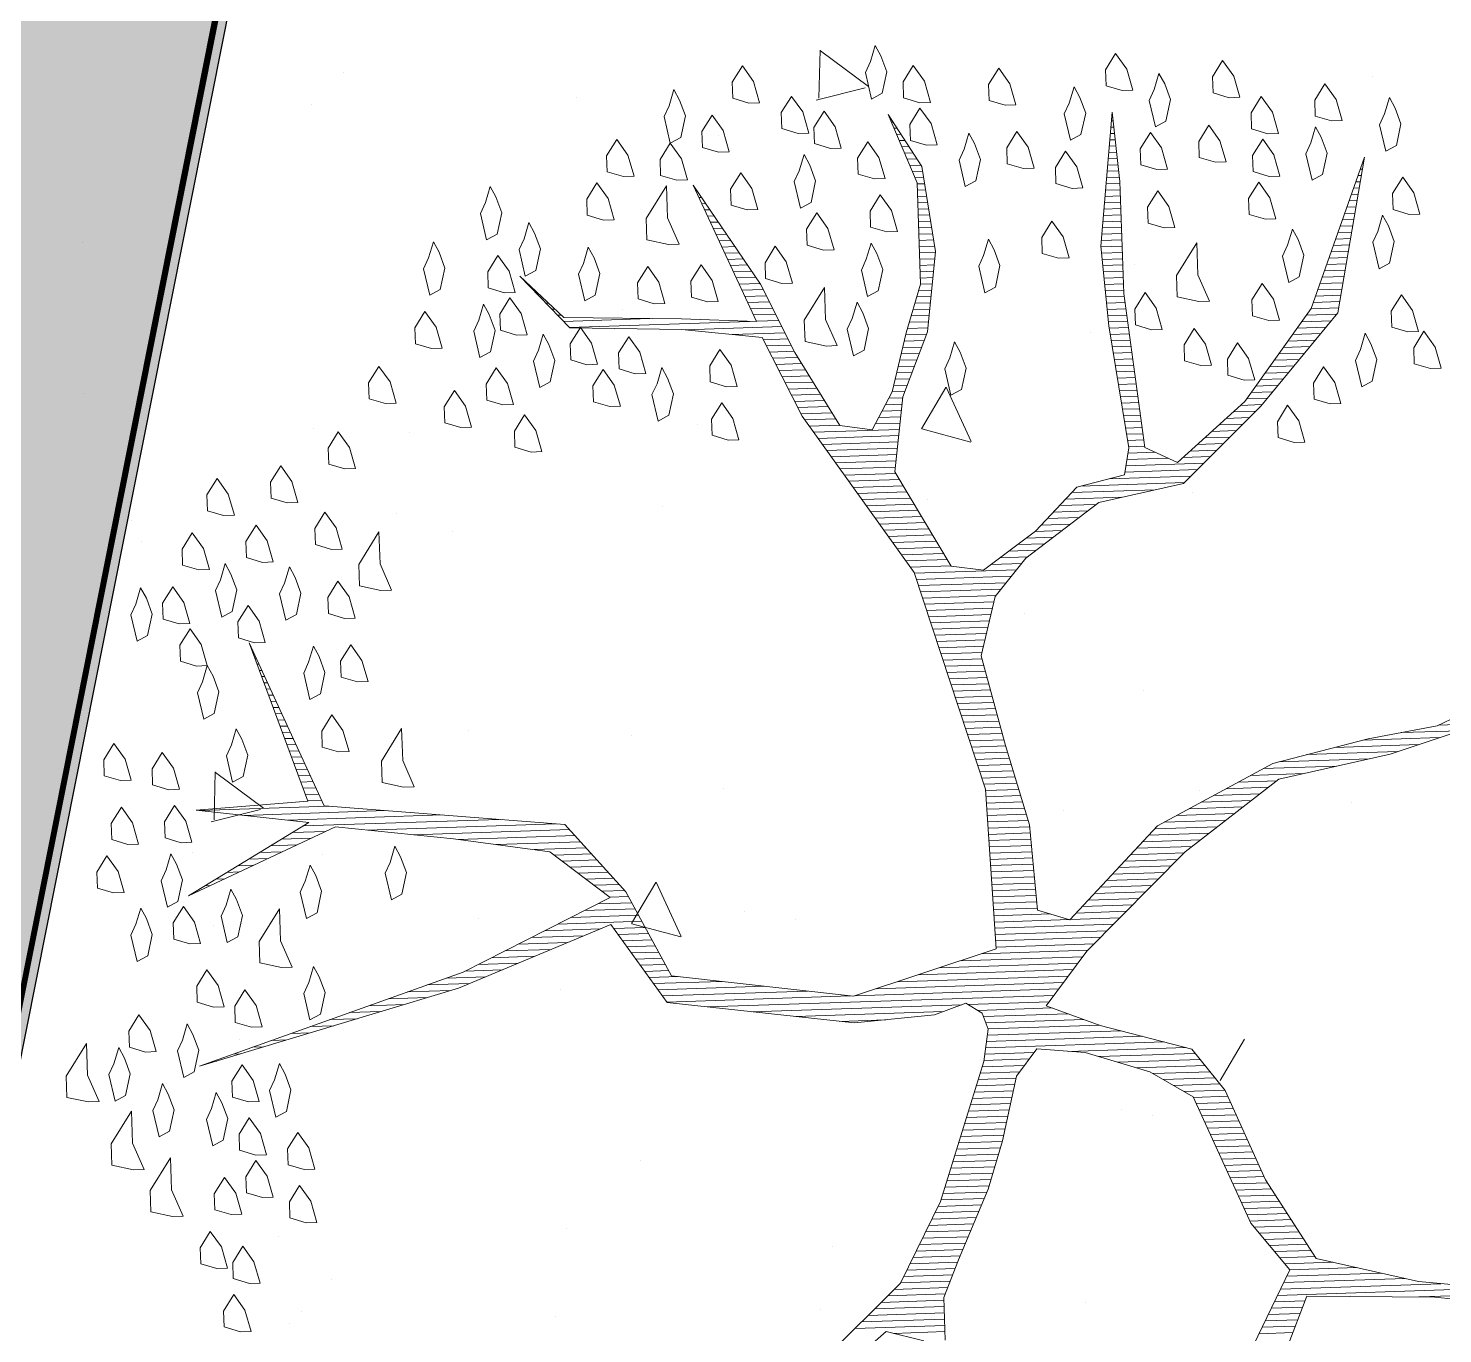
# Model space of a CAD drawing. Header units: millimetres. Extents: x 111 to 1506, y 14 to 566.
# Drawn here: x 206.59 to 208.159, y 114.122 to 115.57 of the extents above; entities that cross this region are included whole.
import ezdxf

# ---------------------------------------------------------------- set-up
doc = ezdxf.new("R2010")
doc.units = ezdxf.units.MM
doc.layers.add('ARBOLES', color=78, linetype='Continuous', lineweight=5)
doc.layers.add('G', color=254, linetype='Continuous', lineweight=5)

# ---------------------------------------------------------------- blocks, each defined once
blk = doc.blocks.new('*X16')
at = {"color": 0}
for p, q in [((17.5775, 17.92), (17.578, 17.92)), ((17.5814, 17.91), (17.584, 17.91)), ((17.9333, 17.91), (17.9341, 17.91)), ((17.5852, 17.9), (17.59, 17.9)), ((17.5891, 17.89), (17.596, 17.89)), ((17.5929, 17.88), (17.602, 17.88)), ((17.9297, 17.88), (17.9364, 17.88)), ((17.9309, 17.89), (17.9356, 17.89)), ((17.9321, 17.9), (17.9348, 17.9)), ((17.5967, 17.87), (17.608, 17.87)), ((17.6006, 17.86), (17.614, 17.86)), ((17.9273, 17.86), (17.9379, 17.86)), ((17.9285, 17.87), (17.9371, 17.87)), ((17.6044, 17.85), (17.62, 17.85)), ((17.6083, 17.84), (17.626, 17.84)), ((17.9249, 17.84), (17.9395, 17.84)), ((17.9261, 17.85), (17.9387, 17.85)), ((17.2621, 17.82), (17.2622, 17.82)), ((17.6121, 17.83), (17.6285, 17.83)), ((17.616, 17.82), (17.6298, 17.82)), ((17.9225, 17.82), (17.941, 17.82)), ((17.9237, 17.83), (17.9402, 17.83)), ((18.33, 17.82), (18.3316, 17.82)), ((17.2663, 17.81), (17.2685, 17.81)), ((17.2706, 17.8), (17.2748, 17.8)), ((17.2748, 17.79), (17.2811, 17.79)), ((17.6191, 17.81), (17.631, 17.81)), ((17.6191, 17.8), (17.6323, 17.8)), ((17.6191, 17.79), (17.6335, 17.79)), ((17.9189, 17.79), (17.9423, 17.79)), ((17.9201, 17.8), (17.9423, 17.8)), ((17.9213, 17.81), (17.9418, 17.81)), ((18.3182, 17.79), (18.3254, 17.79)), ((18.3221, 17.8), (18.3275, 17.8)), ((18.3261, 17.81), (18.3296, 17.81)), ((17.279, 17.78), (17.2874, 17.78)), ((17.2832, 17.77), (17.2937, 17.77)), ((17.6191, 17.78), (17.6348, 17.78)), ((17.6191, 17.77), (17.636, 17.77)), ((17.9165, 17.77), (17.9423, 17.77)), ((17.9177, 17.78), (17.9423, 17.78)), ((18.3104, 17.77), (18.3213, 17.77)), ((18.3143, 17.78), (18.3234, 17.78)), ((17.2875, 17.76), (17.3001, 17.76)), ((17.2917, 17.75), (17.3064, 17.75)), ((17.6191, 17.76), (17.6373, 17.76)), ((17.6191, 17.75), (17.6385, 17.75)), ((17.9141, 17.75), (17.9423, 17.75)), ((17.9153, 17.76), (17.9423, 17.76)), ((18.3025, 17.75), (18.3171, 17.75)), ((18.3064, 17.76), (18.3192, 17.76)), ((17.2959, 17.74), (17.3127, 17.74)), ((17.3002, 17.73), (17.319, 17.73)), ((17.6191, 17.74), (17.6398, 17.74)), ((17.6191, 17.73), (17.641, 17.73)), ((17.9117, 17.73), (17.9423, 17.73)), ((17.9129, 17.74), (17.9423, 17.74)), ((18.2946, 17.73), (18.313, 17.73)), ((18.2986, 17.74), (18.3151, 17.74)), ((17.3044, 17.72), (17.3253, 17.72)), ((17.3086, 17.71), (17.3316, 17.71)), ((17.3129, 17.7), (17.3379, 17.7)), ((17.6191, 17.72), (17.6423, 17.72)), ((17.6191, 17.71), (17.6435, 17.71)), ((17.6191, 17.7), (17.6445, 17.7)), ((17.9083, 17.7), (17.9423, 17.7)), ((17.9093, 17.71), (17.9423, 17.71)), ((17.9105, 17.72), (17.9423, 17.72)), ((18.2829, 17.7), (18.3068, 17.7)), ((18.2868, 17.71), (18.3089, 17.71)), ((18.2907, 17.72), (18.3109, 17.72)), ((16.9852, 17.68), (16.9856, 17.68)), ((17.3171, 17.69), (17.3443, 17.69)), ((17.3213, 17.68), (17.3506, 17.68)), ((17.6191, 17.69), (17.6431, 17.69)), ((17.6191, 17.68), (17.6418, 17.68)), ((17.909, 17.69), (17.9423, 17.69)), ((17.9097, 17.68), (17.9423, 17.68)), ((18.275, 17.68), (18.3027, 17.68)), ((18.2789, 17.69), (18.3047, 17.69)), ((16.9942, 17.67), (16.9956, 17.67)), ((17.0032, 17.66), (17.0056, 17.66)), ((17.3256, 17.67), (17.3569, 17.67)), ((17.3298, 17.66), (17.3632, 17.66)), ((17.6191, 17.67), (17.6405, 17.67)), ((17.6191, 17.66), (17.6391, 17.66)), ((17.9103, 17.67), (17.9423, 17.67)), ((17.911, 17.66), (17.9423, 17.66)), ((18.2671, 17.66), (18.2985, 17.66)), ((18.2711, 17.67), (18.3006, 17.67)), ((17.0122, 17.65), (17.0156, 17.65)), ((17.0212, 17.64), (17.0256, 17.64)), ((17.334, 17.65), (17.368, 17.65)), ((17.3382, 17.64), (17.3727, 17.64)), ((17.6157, 17.64), (17.6365, 17.64)), ((17.619, 17.65), (17.6378, 17.65)), ((17.9117, 17.65), (17.9423, 17.65)), ((17.9123, 17.64), (17.9423, 17.64)), ((18.2593, 17.64), (18.2944, 17.64)), ((18.2632, 17.65), (18.2965, 17.65)), ((17.0302, 17.63), (17.0356, 17.63)), ((17.0392, 17.62), (17.0456, 17.62)), ((17.0482, 17.61), (17.1861, 17.61)), ((17.3425, 17.63), (17.3773, 17.63)), ((17.3467, 17.62), (17.3819, 17.62)), ((17.3509, 17.61), (17.3865, 17.61)), ((17.6057, 17.61), (17.6325, 17.61)), ((17.6091, 17.62), (17.6338, 17.62)), ((17.6124, 17.63), (17.6351, 17.63)), ((17.913, 17.63), (17.9423, 17.63)), ((17.9137, 17.62), (17.9428, 17.62)), ((17.9143, 17.61), (17.9438, 17.61)), ((18.2475, 17.61), (18.2882, 17.61)), ((18.2514, 17.62), (18.2903, 17.62)), ((18.2554, 17.63), (18.2923, 17.63)), ((17.0572, 17.6), (17.3444, 17.6)), ((17.2417, 17.59), (17.3957, 17.59)), ((17.3552, 17.6), (17.3911, 17.6)), ((17.5991, 17.59), (17.6298, 17.59)), ((17.6024, 17.6), (17.6311, 17.6)), ((17.915, 17.6), (17.9448, 17.6)), ((17.9157, 17.59), (17.9459, 17.59)), ((18.2394, 17.59), (18.284, 17.59)), ((18.2436, 17.6), (18.2861, 17.6)), ((17.3167, 17.58), (17.4003, 17.58)), ((17.3657, 17.57), (17.405, 17.57)), ((17.5926, 17.57), (17.6261, 17.57)), ((17.5957, 17.58), (17.6285, 17.58)), ((17.9163, 17.58), (17.9469, 17.58)), ((17.9172, 17.57), (17.9479, 17.57)), ((18.2241, 17.57), (18.2717, 17.57)), ((18.2317, 17.58), (18.2805, 17.58)), ((17.3704, 17.56), (17.4096, 17.56)), ((17.3751, 17.55), (17.4142, 17.55)), ((17.5872, 17.55), (17.6178, 17.55)), ((17.5899, 17.56), (17.6219, 17.56)), ((17.9186, 17.56), (17.949, 17.56)), ((17.9199, 17.55), (17.95, 17.55)), ((18.2088, 17.55), (18.254, 17.55)), ((18.2164, 17.56), (18.2628, 17.56)), ((17.3797, 17.54), (17.4197, 17.54)), ((17.3844, 17.53), (17.4254, 17.53)), ((17.3891, 17.52), (17.4311, 17.52)), ((17.579, 17.52), (17.6053, 17.52)), ((17.5817, 17.53), (17.6094, 17.53)), ((17.5844, 17.54), (17.6136, 17.54)), ((17.9212, 17.54), (17.951, 17.54)), ((17.9225, 17.53), (17.9521, 17.53)), ((17.9238, 17.52), (17.9531, 17.52)), ((18.1858, 17.52), (18.2276, 17.52)), ((18.1935, 17.53), (18.2364, 17.53)), ((18.2011, 17.54), (18.2452, 17.54)), ((17.3937, 17.51), (17.4369, 17.51)), ((17.3984, 17.5), (17.4426, 17.5)), ((17.5735, 17.5), (17.5969, 17.5)), ((17.5762, 17.51), (17.6011, 17.51)), ((17.9251, 17.51), (17.9541, 17.51)), ((17.9264, 17.5), (17.9552, 17.5)), ((18.1706, 17.5), (18.2099, 17.5)), ((18.1782, 17.51), (18.2187, 17.51)), ((17.4031, 17.49), (17.4483, 17.49)), ((17.4077, 17.48), (17.454, 17.48)), ((17.568, 17.48), (17.5886, 17.48)), ((17.5708, 17.49), (17.5928, 17.49)), ((17.9277, 17.49), (17.9562, 17.49)), ((17.929, 17.48), (17.9572, 17.48)), ((18.1553, 17.48), (18.1923, 17.48)), ((18.1629, 17.49), (18.2011, 17.49)), ((17.4124, 17.47), (17.4597, 17.47)), ((17.4171, 17.46), (17.4654, 17.46)), ((17.5566, 17.46), (17.5834, 17.46)), ((17.5623, 17.47), (17.5849, 17.47)), ((17.9303, 17.47), (17.9583, 17.47)), ((17.9316, 17.46), (17.9593, 17.46)), ((18.14, 17.46), (18.1746, 17.46)), ((18.1476, 17.47), (18.1834, 17.47)), ((17.4217, 17.45), (17.4711, 17.45)), ((17.4276, 17.44), (17.4769, 17.44)), ((17.4343, 17.43), (17.4826, 17.43)), ((17.5394, 17.43), (17.5792, 17.43)), ((17.5452, 17.44), (17.5806, 17.44)), ((17.5509, 17.45), (17.582, 17.45)), ((17.9329, 17.45), (17.9604, 17.45)), ((17.9342, 17.44), (17.9614, 17.44)), ((17.9355, 17.43), (17.9624, 17.43)), ((18.1103, 17.43), (18.1467, 17.43)), ((18.1221, 17.44), (18.157, 17.44)), ((18.1323, 17.45), (18.1658, 17.45)), ((17.441, 17.42), (17.5777, 17.42)), ((17.4476, 17.41), (17.5763, 17.41)), ((17.9368, 17.42), (17.9635, 17.42)), ((17.9381, 17.41), (17.9645, 17.41)), ((18.0867, 17.41), (18.1253, 17.41)), ((18.0985, 17.42), (18.136, 17.42)), ((17.4543, 17.4), (17.5749, 17.4)), ((17.461, 17.39), (17.5734, 17.39)), ((17.9394, 17.4), (17.9655, 17.4)), ((17.9407, 17.39), (17.9666, 17.39)), ((18.063, 17.39), (18.1038, 17.39)), ((18.0748, 17.4), (18.1146, 17.4)), ((17.4676, 17.38), (17.572, 17.38)), ((17.4743, 17.37), (17.5706, 17.37)), ((17.9407, 17.37), (17.984, 17.37)), ((17.942, 17.38), (17.9676, 17.38)), ((18.0394, 17.37), (18.0824, 17.37)), ((18.0512, 17.38), (18.0931, 17.38)), ((17.481, 17.36), (17.5692, 17.36)), ((17.4876, 17.35), (17.5695, 17.35)), ((17.4943, 17.34), (17.5751, 17.34)), ((17.9347, 17.34), (18.0503, 17.34)), ((17.9367, 17.35), (18.061, 17.35)), ((17.9387, 17.36), (18.004, 17.36)), ((18.0276, 17.36), (18.0717, 17.36)), ((17.501, 17.33), (17.5807, 17.33)), ((17.5076, 17.32), (17.5862, 17.32)), ((17.8637, 17.32), (18.0288, 17.32)), ((17.9087, 17.33), (18.0396, 17.33)), ((17.5143, 17.31), (17.5918, 17.31)), ((17.521, 17.3), (17.5973, 17.3)), ((17.8387, 17.3), (17.9283, 17.3)), ((17.8487, 17.31), (17.9816, 17.31)), ((17.5276, 17.29), (17.6029, 17.29)), ((17.5343, 17.28), (17.6084, 17.28)), ((17.541, 17.27), (17.614, 17.27)), ((17.8087, 17.27), (17.859, 17.27)), ((17.8187, 17.28), (17.873, 17.28)), ((17.8287, 17.29), (17.887, 17.29)), ((17.5476, 17.26), (17.6195, 17.26)), ((17.5543, 17.25), (17.6251, 17.25)), ((17.7884, 17.25), (17.831, 17.25)), ((17.7987, 17.26), (17.845, 17.26)), ((17.561, 17.24), (17.6307, 17.24)), ((17.5676, 17.23), (17.6362, 17.23)), ((17.7599, 17.23), (17.803, 17.23)), ((17.7741, 17.24), (17.817, 17.24)), ((17.5743, 17.22), (17.6418, 17.22)), ((17.581, 17.21), (17.6473, 17.21)), ((17.7313, 17.21), (17.775, 17.21)), ((17.7456, 17.22), (17.789, 17.22)), ((17.5876, 17.2), (17.6529, 17.2)), ((17.5939, 17.19), (17.7568, 17.19)), ((17.5968, 17.18), (17.7482, 17.18)), ((17.717, 17.2), (17.7653, 17.2)), ((17.5998, 17.17), (17.7396, 17.17)), ((17.6027, 17.16), (17.731, 17.16)), ((17.6056, 17.15), (17.7225, 17.15)), ((17.6085, 17.14), (17.7189, 17.14)), ((17.6115, 17.13), (17.7161, 17.13)), ((17.6144, 17.12), (17.7134, 17.12)), ((16.5321, 17.11), (16.5325, 17.11)), ((16.5355, 17.1), (16.5367, 17.1)), ((16.5388, 17.09), (16.5409, 17.09)), ((17.6173, 17.11), (17.7107, 17.11)), ((17.6203, 17.1), (17.7079, 17.1)), ((17.6232, 17.09), (17.7052, 17.09)), ((16.5421, 17.08), (16.5451, 17.08)), ((16.5454, 17.07), (16.5493, 17.07)), ((17.6261, 17.08), (17.7025, 17.08)), ((17.629, 17.07), (17.6998, 17.07)), ((16.5488, 17.06), (16.5535, 17.06)), ((16.5521, 17.05), (16.5577, 17.05)), ((17.632, 17.06), (17.697, 17.06)), ((17.6349, 17.05), (17.6968, 17.05)), ((16.5554, 17.04), (16.5619, 17.04)), ((16.5588, 17.03), (16.566, 17.03)), ((17.6378, 17.04), (17.6992, 17.04)), ((17.6407, 17.03), (17.7015, 17.03)), ((16.5621, 17.02), (16.5702, 17.02)), ((16.5654, 17.01), (16.5744, 17.01)), ((16.5688, 17), (16.5786, 17)), ((17.6437, 17.02), (17.7039, 17.02)), ((17.6466, 17.01), (17.7062, 17.01)), ((17.6495, 17), (17.7086, 17)), ((16.5721, 16.99), (16.5828, 16.99)), ((16.5754, 16.98), (16.587, 16.98)), ((17.6524, 16.99), (17.7109, 16.99)), ((17.6554, 16.98), (17.7133, 16.98)), ((16.5788, 16.97), (16.5912, 16.97)), ((16.5821, 16.96), (16.5954, 16.96)), ((17.6583, 16.97), (17.7156, 16.97)), ((17.6612, 16.96), (17.718, 16.96)), ((16.5854, 16.95), (16.5996, 16.95)), ((16.5888, 16.94), (16.6038, 16.94)), ((17.6642, 16.95), (17.7204, 16.95)), ((17.6671, 16.94), (17.7227, 16.94)), ((16.5921, 16.93), (16.608, 16.93)), ((16.5954, 16.92), (16.6122, 16.92)), ((16.5988, 16.91), (16.6164, 16.91)), ((17.67, 16.93), (17.7251, 16.93)), ((17.6729, 16.92), (17.7274, 16.92)), ((17.6759, 16.91), (17.7298, 16.91)), ((18.3608, 16.91), (18.4555, 16.91)), ((18.4211, 16.92), (18.4892, 16.92)), ((16.6021, 16.9), (16.6206, 16.9)), ((16.6054, 16.89), (16.6248, 16.89)), ((17.6788, 16.9), (17.7324, 16.9)), ((17.6817, 16.89), (17.7351, 16.89)), ((18.2545, 16.89), (18.388, 16.89)), ((18.2995, 16.9), (18.4217, 16.9)), ((16.6088, 16.88), (16.629, 16.88)), ((16.6121, 16.87), (16.6331, 16.87)), ((17.6846, 16.88), (17.7378, 16.88)), ((17.6876, 16.87), (17.7404, 16.87)), ((18.1645, 16.87), (18.3086, 16.87)), ((18.2095, 16.88), (18.3542, 16.88)), ((16.443, 16.85), (16.6488, 16.85)), ((16.6154, 16.86), (16.6373, 16.86)), ((17.6905, 16.86), (17.7431, 16.86)), ((17.6934, 16.85), (17.7458, 16.85)), ((18.1192, 16.85), (18.2036, 16.85)), ((18.1392, 16.86), (18.2561, 16.86)), ((16.513, 16.84), (16.7388, 16.84)), ((16.583, 16.83), (16.8288, 16.83)), ((16.6062, 16.82), (16.9188, 16.82)), ((17.6957, 16.84), (17.7484, 16.84)), ((17.6961, 16.83), (17.7511, 16.83)), ((17.6964, 16.82), (17.7538, 16.82)), ((18.0592, 16.82), (18.1324, 16.82)), ((18.0792, 16.83), (18.1463, 16.83)), ((18.0992, 16.84), (18.1601, 16.84)), ((16.5708, 16.8), (16.6189, 16.8)), ((16.5885, 16.81), (16.6422, 16.81)), ((16.7083, 16.81), (17.0088, 16.81)), ((16.7816, 16.8), (17.0309, 16.8)), ((17.6967, 16.81), (17.7564, 16.81)), ((17.6971, 16.8), (17.7591, 16.8)), ((18.0192, 16.8), (18.1047, 16.8)), ((18.0392, 16.81), (18.1186, 16.81)), ((16.5355, 16.78), (16.5722, 16.78)), ((16.5531, 16.79), (16.5956, 16.79)), ((16.8532, 16.79), (17.0394, 16.79)), ((16.9132, 16.78), (17.0478, 16.78)), ((17.6974, 16.79), (17.7618, 16.79)), ((17.6977, 16.78), (17.7639, 16.78)), ((17.9792, 16.78), (18.0771, 16.78)), ((17.9992, 16.79), (18.0909, 16.79)), ((16.5001, 16.76), (16.5256, 16.76)), ((16.5178, 16.77), (16.5489, 16.77)), ((16.9732, 16.77), (17.0563, 16.77)), ((17.0054, 16.76), (17.0647, 16.76)), ((17.6981, 16.77), (17.7645, 16.77)), ((17.6984, 16.76), (17.7651, 16.76)), ((17.9535, 16.76), (18.0494, 16.76)), ((17.9635, 16.77), (18.0632, 16.77)), ((16.447, 16.73), (16.4556, 16.73)), ((16.4647, 16.74), (16.4789, 16.74)), ((16.4824, 16.75), (16.5022, 16.75)), ((17.0177, 16.75), (17.0732, 16.75)), ((17.0299, 16.74), (17.0817, 16.74)), ((17.0421, 16.73), (17.0901, 16.73)), ((17.6987, 16.75), (17.7657, 16.75)), ((17.6991, 16.74), (17.7664, 16.74)), ((17.6994, 16.73), (17.767, 16.73)), ((17.9235, 16.73), (18.0084, 16.73)), ((17.9335, 16.74), (18.0217, 16.74)), ((17.9435, 16.75), (18.0355, 16.75)), ((16.4293, 16.72), (16.4322, 16.72)), ((17.0543, 16.72), (17.0986, 16.72)), ((17.0665, 16.71), (17.1071, 16.71)), ((17.6997, 16.72), (17.7676, 16.72)), ((17.7001, 16.71), (17.7682, 16.71)), ((17.9035, 16.71), (17.9873, 16.71)), ((17.9135, 16.72), (17.9979, 16.72)), ((17.0788, 16.7), (17.1155, 16.7)), ((17.091, 16.69), (17.1213, 16.69)), ((17.7004, 16.7), (17.7689, 16.7)), ((17.7007, 16.69), (17.7695, 16.69)), ((17.8835, 16.69), (17.9662, 16.69)), ((17.8935, 16.7), (17.9768, 16.7)), ((17.0504, 16.67), (17.1313, 16.67)), ((17.0719, 16.68), (17.1263, 16.68)), ((17.7011, 16.68), (17.7701, 16.68)), ((17.7014, 16.67), (17.7707, 16.67)), ((17.8635, 16.67), (17.9451, 16.67)), ((17.8735, 16.68), (17.9556, 16.68)), ((16.9858, 16.64), (17.0741, 16.64)), ((17.0073, 16.65), (17.1413, 16.65)), ((17.0288, 16.66), (17.1363, 16.66)), ((17.0964, 16.64), (17.1463, 16.64)), ((17.7017, 16.66), (17.7714, 16.66)), ((17.7021, 16.65), (17.772, 16.65)), ((17.7024, 16.64), (17.7924, 16.64)), ((17.8335, 16.64), (17.9134, 16.64)), ((17.8435, 16.65), (17.924, 16.65)), ((17.8535, 16.66), (17.9345, 16.66)), ((16.9427, 16.62), (17.0214, 16.62)), ((16.9642, 16.63), (17.0477, 16.63)), ((17.1031, 16.63), (17.1513, 16.63)), ((17.1097, 16.62), (17.1563, 16.62)), ((17.7027, 16.63), (17.8224, 16.63)), ((17.7031, 16.62), (17.8923, 16.62)), ((17.8235, 16.63), (17.9029, 16.63)), ((16.8996, 16.6), (16.9686, 16.6)), ((16.9211, 16.61), (16.995, 16.61)), ((17.1164, 16.61), (17.1613, 16.61)), ((17.1231, 16.6), (17.1663, 16.6)), ((17.7034, 16.61), (17.8818, 16.61)), ((17.7037, 16.6), (17.8712, 16.6)), ((16.8565, 16.58), (16.9159, 16.58)), ((16.8781, 16.59), (16.9423, 16.59)), ((17.1297, 16.59), (17.1713, 16.59)), ((17.1364, 16.58), (17.1763, 16.58)), ((17.6798, 16.58), (17.8501, 16.58)), ((17.7041, 16.59), (17.8606, 16.59)), ((16.764, 16.55), (16.8332, 16.55)), ((16.7953, 16.56), (16.8632, 16.56)), ((16.8265, 16.57), (16.8895, 16.57)), ((17.1431, 16.57), (17.1813, 16.57)), ((17.1497, 16.56), (17.1971, 16.56)), ((17.1564, 16.55), (17.2651, 16.55)), ((17.5785, 16.55), (17.8258, 16.55)), ((17.6123, 16.56), (17.8338, 16.56)), ((17.646, 16.57), (17.8418, 16.57)), ((16.7015, 16.53), (16.7578, 16.53)), ((16.7328, 16.54), (16.7955, 16.54)), ((17.163, 16.54), (17.3331, 16.54)), ((17.1697, 16.53), (17.401, 16.53)), ((17.511, 16.53), (17.8098, 16.53)), ((17.5448, 16.54), (17.8178, 16.54)), ((16.639, 16.51), (16.6824, 16.51)), ((16.6703, 16.52), (16.7201, 16.52)), ((17.1764, 16.52), (17.469, 16.52)), ((17.2412, 16.51), (17.7938, 16.51)), ((17.4773, 16.52), (17.8018, 16.52)), ((16.5765, 16.49), (16.607, 16.49)), ((16.6078, 16.5), (16.6447, 16.5)), ((17.3112, 16.5), (17.6466, 16.5)), ((17.3812, 16.49), (17.6166, 16.49)), ((17.6564, 16.5), (17.7858, 16.5)), ((17.6714, 16.49), (17.7899, 16.49)), ((16.4828, 16.46), (16.494, 16.46)), ((16.514, 16.47), (16.5317, 16.47)), ((16.5453, 16.48), (16.5693, 16.48)), ((17.4512, 16.48), (17.5245, 16.48)), ((17.6804, 16.48), (17.8149, 16.48)), ((17.6837, 16.47), (17.8399, 16.47)), ((17.687, 16.46), (17.8649, 16.46)), ((16.4515, 16.45), (16.4563, 16.45)), ((17.6839, 16.44), (17.9326, 16.44)), ((17.6855, 16.45), (17.8986, 16.45)), ((17.6805, 16.42), (17.7592, 16.42)), ((17.6822, 16.43), (17.9666, 16.43)), ((17.8145, 16.42), (18.0006, 16.42)), ((17.6757, 16.4), (17.7432, 16.4)), ((17.6789, 16.41), (17.7512, 16.41)), ((17.8617, 16.41), (18.0157, 16.41)), ((17.8916, 16.4), (18.0232, 16.4)), ((17.6653, 16.37), (17.7264, 16.37)), ((17.6687, 16.38), (17.7289, 16.38)), ((17.6722, 16.39), (17.7352, 16.39)), ((17.9216, 16.39), (18.0307, 16.39)), ((17.9473, 16.38), (18.0382, 16.38)), ((17.9633, 16.37), (18.0457, 16.37)), ((17.6584, 16.35), (17.7214, 16.35)), ((17.6618, 16.36), (17.7239, 16.36)), ((17.9793, 16.36), (18.0532, 16.36)), ((17.9953, 16.35), (18.0607, 16.35)), ((17.6514, 16.33), (17.7164, 16.33)), ((17.6549, 16.34), (17.7189, 16.34)), ((18.0106, 16.34), (18.0651, 16.34)), ((18.0147, 16.33), (18.0692, 16.33)), ((17.6445, 16.31), (17.7114, 16.31)), ((17.648, 16.32), (17.7139, 16.32)), ((18.0189, 16.32), (18.0733, 16.32)), ((18.0231, 16.31), (18.0774, 16.31)), ((17.6341, 16.28), (17.7038, 16.28)), ((17.6376, 16.29), (17.7064, 16.29)), ((17.6411, 16.3), (17.7089, 16.3)), ((18.0272, 16.3), (18.0816, 16.3)), ((18.0314, 16.29), (18.0857, 16.29)), ((18.0356, 16.28), (18.0898, 16.28)), ((17.6272, 16.26), (17.6971, 16.26)), ((17.6307, 16.27), (17.7005, 16.27)), ((18.0397, 16.27), (18.0939, 16.27)), ((18.0439, 16.26), (18.098, 16.26)), ((17.6203, 16.24), (17.6905, 16.24)), ((17.6237, 16.25), (17.6938, 16.25)), ((18.0481, 16.25), (18.1021, 16.25)), ((18.0522, 16.24), (18.1063, 16.24)), ((17.6134, 16.22), (17.6838, 16.22)), ((17.6168, 16.23), (17.6871, 16.23)), ((18.0564, 16.23), (18.1104, 16.23)), ((18.0606, 16.22), (18.1145, 16.22)), ((17.603, 16.19), (17.6719, 16.19)), ((17.6064, 16.2), (17.6766, 16.2)), ((17.6099, 16.21), (17.6805, 16.21)), ((18.0647, 16.21), (18.1186, 16.21)), ((18.0689, 16.2), (18.1236, 16.2)), ((18.0731, 16.19), (18.1296, 16.19)), ((17.5928, 16.17), (17.6627, 16.17)), ((17.5981, 16.18), (17.6673, 16.18)), ((18.0772, 16.18), (18.1356, 16.18)), ((18.0814, 16.17), (18.1416, 16.17)), ((17.5821, 16.15), (17.6535, 16.15)), ((17.5874, 16.16), (17.6581, 16.16)), ((18.0856, 16.16), (18.1476, 16.16)), ((18.0897, 16.15), (18.1536, 16.15)), ((17.5714, 16.13), (17.6443, 16.13)), ((17.5768, 16.14), (17.6489, 16.14)), ((18.0939, 16.14), (18.1596, 16.14)), ((18.1004, 16.13), (18.1656, 16.13)), ((17.5554, 16.1), (17.6304, 16.1)), ((17.5608, 16.11), (17.635, 16.11)), ((17.5661, 16.12), (17.6396, 16.12)), ((18.1082, 16.12), (18.1716, 16.12)), ((18.116, 16.11), (18.1776, 16.11)), ((18.1237, 16.1), (18.1836, 16.1)), ((17.5448, 16.08), (17.6216, 16.08)), ((17.5501, 16.09), (17.6259, 16.09)), ((18.1315, 16.09), (18.1896, 16.09)), ((18.1393, 16.08), (18.1956, 16.08)), ((17.5341, 16.06), (17.6131, 16.06)), ((17.5394, 16.07), (17.6174, 16.07)), ((18.1471, 16.07), (18.2239, 16.07)), ((18.1549, 16.06), (18.2619, 16.06)), ((17.502, 16.03), (17.6021, 16.03)), ((17.5127, 16.04), (17.6045, 16.04)), ((17.5234, 16.05), (17.6088, 16.05)), ((18.1392, 16.03), (18.3946, 16.03)), ((18.1444, 16.04), (18.3379, 16.04)), ((18.1497, 16.05), (18.2999, 16.05)), ((17.4806, 16.01), (17.6021, 16.01)), ((17.4913, 16.02), (17.6021, 16.02)), ((18.1287, 16.01), (18.1773, 16.01)), ((18.1339, 16.02), (18.4746, 16.02)), ((18.3591, 16.01), (18.5546, 16.01)), ((17.4591, 15.99), (17.6021, 15.99)), ((17.4698, 16), (17.6021, 16)), ((18.1182, 15.99), (18.1688, 15.99)), ((18.1235, 16), (18.173, 16)), ((17.5206, 15.98), (17.6021, 15.98)), ((18.1077, 15.97), (18.1604, 15.97)), ((18.113, 15.98), (18.1646, 15.98)), ((18.1025, 15.96), (18.1562, 15.96))]:
    blk.add_line(p, q, dxfattribs=at)
blk = doc.blocks.new('E1E')
at = {"layer": 'ARBOLES', "ltscale": 0.2}
for p, q in [((96.4334, 59.0761), (96.4334, 59.0761)), ((96.4248, 59.0542), (96.4248, 59.0542)), ((96.4042, 59.0005), (96.4042, 59.0005)), ((96.4916, 58.9742), (96.4916, 58.9742)), ((96.1089, 58.9342), (96.1089, 58.9342)), ((96.1395, 58.8197), (96.1395, 58.8197)), ((95.7844, 58.7923), (95.7844, 58.7923)), ((96.6386, 58.7496), (96.6386, 58.7496)), ((95.801, 58.7086), (95.801, 58.7086)), ((96.0816, 58.6988), (96.0816, 58.6988)), ((95.4599, 58.6504), (95.4599, 58.6504)), ((96.7277, 58.6218), (96.7277, 58.6218)), ((96.7897, 58.5418), (96.7897, 58.5418)), ((96.2657, 58.527), (96.2657, 58.527)), ((95.1355, 58.5085), (95.1355, 58.5085)), ((96.4032, 58.4799), (96.4032, 58.4799)), ((96.6289, 58.4788), (96.6289, 58.4788)), ((96.7825, 58.4946), (96.7278, 58.4546)), ((96.8025, 58.431), (96.78, 58.4907)), ((95.2104, 58.4729), (95.2104, 58.4729)), ((96.8019, 58.4317), (96.7246, 58.4514)), ((96.0502, 58.4349), (96.0502, 58.4349)), ((96.2019, 58.3461), (96.1439, 58.4008)), ((96.2114, 58.4099), (96.1441, 58.4015)), ((96.2025, 58.3466), (96.2117, 58.4097)), ((95.4709, 58.3857), (95.4709, 58.3857)), ((95.5121, 58.3932), (95.5121, 58.3932)), ((96.0788, 58.338), (96.0788, 58.338)), ((95.3957, 58.2452), (95.4049, 58.3083)), ((96.0113, 58.3231), (96.0113, 58.3231)), ((96.5104, 58.2531), (96.5104, 58.2531)), ((95.7543, 58.1961), (95.7543, 58.1961)), ((96.1659, 58.1962), (96.1659, 58.1962)), ((96.3063, 58.1771), (96.3063, 58.1771)), ((97.0096, 58.183), (97.0096, 58.183)), ((97.032, 58.1625), (97.032, 58.1625)), ((95.7346, 58.0534), (95.7346, 58.0534)), ((97.1546, 58.0293), (97.1546, 58.0293)), ((96.6306, 58.0145), (96.6306, 58.0145)), ((96.7075, 58.0206), (96.7075, 58.0206)), ((95.5753, 57.9605), (95.5753, 57.9605)), ((96.8535, 57.957), (96.8535, 57.957)), ((96.7329, 57.9133), (96.7329, 57.9133)), ((95.3825, 57.8989), (95.3825, 57.8989)), ((96.3831, 57.8787), (96.3831, 57.8787)), ((95.6956, 57.8639), (95.6956, 57.8639)), ((97.2321, 57.8433), (97.2321, 57.8433)), ((95.8816, 57.8288), (95.8816, 57.8288)), ((96.3808, 57.7588), (96.3808, 57.7588)), ((96.0586, 57.7367), (96.0586, 57.7367)), ((96.5308, 57.6837), (96.5308, 57.6837)), ((96.1011, 57.6524), (96.0338, 57.644)), ((96.0922, 57.5891), (96.1014, 57.6522)), ((96.5309, 57.6553), (96.5309, 57.6553)), ((96.0916, 57.5886), (96.0336, 57.6433)), ((95.7341, 57.5948), (95.7341, 57.5948)), ((97.0189, 57.5576), (97.0189, 57.5576)), ((96.9955, 57.5021), (96.9955, 57.5021)), ((95.9403, 57.448), (95.9403, 57.448)), ((96.6945, 57.4157), (96.6945, 57.4157)), ((96.4995, 57.3914), (96.4995, 57.3914)), ((95.7535, 57.3323), (95.7535, 57.3323)), ((95.9202, 57.3422), (95.9202, 57.3422)), ((96.3968, 57.2987), (96.3421, 57.2587)), ((96.4168, 57.2351), (96.3942, 57.2948)), ((96.37, 57.2738), (96.37, 57.2738)), ((96.2526, 57.2622), (96.2526, 57.2622)), ((96.4161, 57.2358), (96.3388, 57.2555)), ((96.0455, 57.1319), (96.0455, 57.1319)), ((95.721, 56.99), (95.721, 56.99))]:
    blk.add_line(p, q, dxfattribs=at)
for points in [[(95.7376, 58.8768), (95.6921, 58.7864), (95.6408, 58.7791)], [(95.6147, 58.7675), (95.6379, 58.7155), (95.6387, 58.6613), (95.6373, 58.5593), (95.6439, 58.4921), (95.6591, 58.4054), (95.6476, 58.3613), (95.5861, 58.3417), (95.4965, 58.333), (95.43, 58.3423), (95.2954, 58.4695), (95.2238, 58.5077), (95.2346, 58.6762)], [(95.1869, 58.6783), (95.1899, 58.5316), (95.0309, 58.4686), (94.8791, 58.4244)], [(94.8943, 58.4077), (95.0591, 58.4577), (95.1971, 58.4802), (95.2991, 58.4087), (95.3939, 58.3185), (95.4561, 58.2838), (95.5811, 58.3005), (95.6577, 58.3035), (95.6347, 58.2152), (95.5632, 58.0431), (95.4838, 57.9065), (95.3588, 57.8196), (95.2064, 57.6894)], [(95.231, 57.6692), (95.3147, 57.761), (95.3935, 57.8117), (95.499, 57.8898), (95.6102, 58.0251), (95.6715, 58.1849), (95.7164, 58.1893), (95.7692, 58.0881), (95.8387, 58.0021), (95.9139, 57.9032), (95.9263, 57.8229), (95.9075, 57.76), (95.8454, 57.6544), (95.75, 57.5886), (95.693, 57.4541), (95.6447, 57.3001), (95.6897, 57.0941), (95.6801, 57.308), (95.7154, 57.4563), (95.7681, 57.5655), (95.8158, 57.5633), (95.9193, 57.3834), (95.9802, 57.2468), (96.0243, 57.1651), (95.9714, 57.3364), (95.9215, 57.4311), (95.8354, 57.572), (95.8274, 57.6074), (95.8801, 57.6465), (95.909, 57.7217), (95.9538, 57.7962), (95.9957, 57.8071), (96.1128, 57.719), (96.1404, 57.6221), (96.1426, 57.5296), (96.173, 57.4262), (96.2324, 57.3279), (96.3004, 57.2803), (96.2302, 57.3504), (96.1752, 57.4739), (96.1686, 57.5412), (96.1563, 57.6214), (96.162, 57.6785), (96.2039, 57.6894), (96.2965, 57.6215), (96.3732, 57.5543), (96.5063, 57.4655), (96.3594, 57.6027), (96.4534, 57.6368), (96.5994, 57.694), (96.6746, 57.6651), (96.5871, 57.7041), (96.4476, 57.6498), (96.3442, 57.6194), (96.2553, 57.6966), (96.0383, 57.8338), (95.8415, 58.0658), (95.7481, 58.258), (95.9006, 58.3882), (96.1362, 58.4542), (96.2345, 58.3733), (96.3437, 58.3206), (96.6509, 58.4184), (96.8252, 58.2544), (96.6733, 58.4206), (96.807, 58.4879), (96.6617, 58.4466), (96.7737, 58.5977), (96.6263, 58.4386), (96.4745, 58.3944), (96.3488, 58.3618), (96.2512, 58.3884), (96.3956, 58.5541), (96.6745, 58.803), (96.3934, 58.5765), (96.2367, 58.421), (96.1282, 58.4896), (95.8861, 58.4207), (95.7914, 58.3708), (95.7582, 58.3404), (95.7329, 58.3447), (95.7177, 58.3613), (95.7068, 58.4033), (95.69, 58.5984), (95.6986, 58.7192), (95.7556, 58.8537)]]:
    blk.add_lwpolyline(points, dxfattribs=at)
for points in [[(96.4906, 59.1108), (96.5131, 59.113), (96.5217, 59.0935), (96.5174, 59.0682), (96.4957, 59.0819), (96.4776, 59.105)], [(96.5037, 59.0465), (96.5261, 59.0486), (96.5348, 59.0291), (96.5305, 59.0038), (96.5088, 59.0176), (96.4907, 59.0407)], [(96.5514, 59.0443), (96.5738, 59.0465), (96.5825, 59.027), (96.5782, 59.0017), (96.5565, 59.0154), (96.5384, 59.0385)], [(96.6324, 59.0025), (96.6613, 59.0075), (96.6729, 58.9815), (96.6643, 58.9309), (96.6469, 58.9699), (96.6194, 58.9967)], [(96.5609, 58.9706), (96.5833, 58.9728), (96.592, 58.9533), (96.5876, 58.928), (96.5659, 58.9417), (96.5479, 58.9648)], [(96.704, 58.9642), (96.7329, 58.9693), (96.7445, 58.9433), (96.7359, 58.8926), (96.7185, 58.9317), (96.691, 58.9584)], [(96.464, 58.9431), (96.4864, 58.9452), (96.4951, 58.9257), (96.4908, 58.9004), (96.4691, 58.9141), (96.451, 58.9373)], [(96.5305, 58.9337), (96.5529, 58.9359), (96.5616, 58.9164), (96.5573, 58.8911), (96.5356, 58.9048), (96.5175, 58.9279)], [(96.7091, 58.8652), (96.7098, 58.8811), (96.6889, 58.9107), (96.6787, 58.8984), (96.6838, 58.8695), (96.699, 58.8529), (96.7113, 58.8428)], [(96.6383, 58.8492), (96.639, 58.8651), (96.618, 58.8947), (96.6079, 58.8824), (96.613, 58.8535), (96.6282, 58.8369), (96.6405, 58.8268)], [(96.7937, 58.9028), (96.8226, 58.9079), (96.8342, 58.8819), (96.8255, 58.8313), (96.8082, 58.8703), (96.7807, 58.897)], [(96.493, 58.878), (96.5154, 58.8802), (96.5241, 58.8607), (96.5198, 58.8354), (96.4981, 58.8491), (96.48, 58.8722)], [(96.5602, 58.8846), (96.5826, 58.8868), (96.5913, 58.8672), (96.587, 58.8419), (96.5653, 58.8557), (96.5472, 58.8788)], [(96.7814, 58.8428), (96.7821, 58.8587), (96.7612, 58.8883), (96.7511, 58.876), (96.7561, 58.8471), (96.7713, 58.8305), (96.7836, 58.8204)], [(96.5747, 58.7819), (96.5754, 58.7978), (96.5545, 58.8275), (96.5443, 58.8152), (96.5494, 58.7863), (96.5646, 58.7696), (96.5769, 58.7595)], [(96.5957, 58.8224), (96.6181, 58.8246), (96.6268, 58.8051), (96.6224, 58.7798), (96.6007, 58.7935), (96.5827, 58.8166)], [(96.7085, 58.7791), (96.7092, 58.795), (96.6882, 58.8247), (96.6781, 58.8124), (96.6832, 58.7835), (96.6984, 58.7668), (96.7107, 58.7567)], [(96.7482, 58.8124), (96.7706, 58.8146), (96.7793, 58.7951), (96.775, 58.7698), (96.7533, 58.7835), (96.7352, 58.8066)], [(96.6297, 58.7285), (96.6521, 58.7307), (96.6608, 58.7111), (96.6565, 58.6858), (96.6348, 58.6996), (96.6167, 58.7227)], [(96.6868, 58.7227), (96.7092, 58.7249), (96.7179, 58.7054), (96.7136, 58.6801), (96.6919, 58.6938), (96.6738, 58.7169)], [(96.8242, 58.6592), (96.8249, 58.6751), (96.8039, 58.7047), (96.7938, 58.6924), (96.7989, 58.6635), (96.8141, 58.6469), (96.8264, 58.6368)], [(96.5813, 58.6446), (96.582, 58.6605), (96.5611, 58.6901), (96.551, 58.6778), (96.556, 58.6489), (96.5712, 58.6323), (96.5835, 58.6222)], [(96.7476, 58.6563), (96.77, 58.6585), (96.7787, 58.6389), (96.7744, 58.6136), (96.7527, 58.6274), (96.7346, 58.6505)], [(96.6225, 58.6396), (96.6515, 58.6446), (96.663, 58.6186), (96.6544, 58.568), (96.637, 58.607), (96.6095, 58.6338)], [(96.7223, 58.5905), (96.7231, 58.6064), (96.7021, 58.636), (96.692, 58.6237), (96.697, 58.5948), (96.7122, 58.5782), (96.7245, 58.5681)], [(96.8676, 58.6318), (96.89, 58.634), (96.8987, 58.6144), (96.8944, 58.5891), (96.8727, 58.6029), (96.8546, 58.626)], [(96.8142, 58.5768), (96.8149, 58.5927), (96.7939, 58.6223), (96.7838, 58.61), (96.7889, 58.5811), (96.804, 58.5645), (96.8163, 58.5544)], [(96.6364, 58.521), (96.6371, 58.5369), (96.6161, 58.5665), (96.606, 58.5542), (96.6111, 58.5253), (96.6263, 58.5087), (96.6385, 58.4986)], [(96.8742, 58.5645), (96.8966, 58.5667), (96.9053, 58.5472), (96.9009, 58.5219), (96.8792, 58.5356), (96.8612, 58.5588)], [(96.8091, 58.5356), (96.8315, 58.5378), (96.8402, 58.5183), (96.8359, 58.493), (96.8142, 58.5067), (96.7961, 58.5298)], [(96.541, 58.4552), (96.5417, 58.4711), (96.5207, 58.5007), (96.5106, 58.4884), (96.5157, 58.4595), (96.5309, 58.4429), (96.5432, 58.4328)], [(96.8511, 58.4763), (96.8735, 58.4785), (96.8822, 58.459), (96.8779, 58.4337), (96.8562, 58.4474), (96.8381, 58.4705)], [(96.9154, 58.4894), (96.9378, 58.4916), (96.9465, 58.4721), (96.9422, 58.4468), (96.9205, 58.4605), (96.9024, 58.4836)], [(96.7962, 58.3896), (96.7969, 58.4055), (96.7759, 58.4351), (96.7658, 58.4228), (96.7709, 58.3939), (96.7861, 58.3773), (96.7984, 58.3671)], [(96.8635, 58.326), (96.8642, 58.3419), (96.8432, 58.3715), (96.8331, 58.3592), (96.8382, 58.3303), (96.8534, 58.3137), (96.8657, 58.3036)], [(96.562, 58.3554), (96.5909, 58.3605), (96.6025, 58.3345), (96.5939, 58.2839), (96.5765, 58.3229), (96.549, 58.3496)], [(96.6603, 58.3446), (96.6828, 58.3468), (96.6914, 58.3273), (96.6871, 58.302), (96.6654, 58.3157), (96.6473, 58.3388)], [(96.8787, 58.3094), (96.9011, 58.3116), (96.9098, 58.292), (96.9055, 58.2667), (96.8838, 58.2805), (96.8657, 58.3036)], [(96.985, 58.2632), (96.9857, 58.2791), (96.9647, 58.3087), (96.9546, 58.2964), (96.9597, 58.2675), (96.9749, 58.2509), (96.9872, 58.2408)], [(96.7421, 58.2486), (96.7428, 58.2645), (96.7218, 58.2941), (96.7117, 58.2818), (96.7168, 58.2529), (96.732, 58.2363), (96.7443, 58.2261)], [(96.672, 58.2485), (96.6944, 58.2507), (96.7031, 58.2312), (96.6988, 58.2059), (96.6771, 58.2196), (96.659, 58.2427)], [(96.8187, 58.2515), (96.8411, 58.2537), (96.8498, 58.2342), (96.8455, 58.2089), (96.8238, 58.2226), (96.8057, 58.2457)], [(96.9214, 58.266), (96.9438, 58.2682), (96.9525, 58.2487), (96.9481, 58.2234), (96.9264, 58.2371), (96.9084, 58.2602)], [(96.8925, 58.1908), (96.8932, 58.2067), (96.8722, 58.2364), (96.8621, 58.2241), (96.8672, 58.1951), (96.8824, 58.1785), (96.8947, 58.1684)], [(96.8116, 58.1626), (96.8123, 58.1785), (96.7913, 58.2081), (96.7812, 58.1958), (96.7863, 58.1669), (96.8014, 58.1503), (96.8137, 58.1402)], [(96.7197, 58.1762), (96.7422, 58.1784), (96.7508, 58.1589), (96.7465, 58.1336), (96.7248, 58.1473), (96.7067, 58.1705)], [(96.9243, 58.1894), (96.9467, 58.1916), (96.9554, 58.1721), (96.9511, 58.1468), (96.9294, 58.1605), (96.9113, 58.1836)], [(96.8492, 58.1481), (96.8716, 58.1503), (96.8803, 58.1308), (96.8759, 58.1055), (96.8542, 58.1192), (96.8362, 58.1423)], [(96.6887, 58.1235), (96.7176, 58.1285), (96.7292, 58.1025), (96.7206, 58.0519), (96.7032, 58.0909), (96.6757, 58.1177)], [(96.7704, 58.0975), (96.7928, 58.0997), (96.8015, 58.0802), (96.7972, 58.0549), (96.7755, 58.0686), (96.7574, 58.0917)], [(96.9208, 58.1099), (96.9432, 58.1121), (96.9518, 58.0926), (96.9475, 58.0672), (96.9258, 58.081), (96.9077, 58.1041)], [(96.8485, 58.0621), (96.8709, 58.0643), (96.8796, 58.0448), (96.8753, 58.0195), (96.8536, 58.0332), (96.8355, 58.0563)], [(96.7943, 57.9912), (96.8167, 57.9934), (96.8254, 57.9739), (96.8211, 57.9486), (96.7994, 57.9623), (96.7813, 57.9854)], [(96.7771, 57.89), (96.7995, 57.8922), (96.8082, 57.8727), (96.8038, 57.8474), (96.7821, 57.8611), (96.764, 57.8842)], [(96.5725, 57.8769), (96.5949, 57.879), (96.6036, 57.8595), (96.5993, 57.8342), (96.5776, 57.848), (96.5595, 57.8711)], [(96.6715, 57.882), (96.6939, 57.8842), (96.7026, 57.8647), (96.6983, 57.8394), (96.6766, 57.8531), (96.6585, 57.8762)], [(96.6311, 57.8328), (96.6535, 57.835), (96.6622, 57.8155), (96.6578, 57.7902), (96.6362, 57.8039), (96.6181, 57.827)], [(96.7475, 57.7989), (96.7699, 57.8011), (96.7786, 57.7816), (96.7743, 57.7563), (96.7526, 57.77), (96.7345, 57.7931)], [(96.4981, 57.7814), (96.5205, 57.7836), (96.5292, 57.7641), (96.5249, 57.7388), (96.5032, 57.7525), (96.4851, 57.7756)], [(96.6145, 57.7475), (96.6152, 57.7634), (96.5942, 57.793), (96.5841, 57.7807), (96.5892, 57.7518), (96.6044, 57.7352), (96.6167, 57.7251)], [(96.7034, 57.7403), (96.7041, 57.7562), (96.6832, 57.7859), (96.673, 57.7736), (96.6781, 57.7446), (96.6933, 57.728), (96.7056, 57.7179)], [(96.3347, 57.7632), (96.3571, 57.7654), (96.3658, 57.7459), (96.3615, 57.7206), (96.3398, 57.7343), (96.3217, 57.7574)], [(96.4511, 57.7293), (96.4519, 57.7452), (96.4309, 57.7748), (96.4208, 57.7625), (96.4258, 57.7336), (96.441, 57.717), (96.4533, 57.7069)], [(96.5473, 57.7409), (96.5697, 57.7431), (96.5784, 57.7236), (96.5741, 57.6983), (96.5524, 57.712), (96.5343, 57.7351)], [(96.6492, 57.7396), (96.6716, 57.7417), (96.6803, 57.7222), (96.676, 57.6969), (96.6543, 57.7107), (96.6362, 57.7338)], [(96.483, 57.7279), (96.5054, 57.7301), (96.5141, 57.7106), (96.5097, 57.6853), (96.488, 57.699), (96.4699, 57.7221)], [(96.7967, 57.6883), (96.7974, 57.7042), (96.7764, 57.7339), (96.7663, 57.7216), (96.7714, 57.6927), (96.7866, 57.676), (96.7989, 57.6659)], [(96.3637, 57.6982), (96.3861, 57.7003), (96.3948, 57.6808), (96.3905, 57.6555), (96.3688, 57.6692), (96.3507, 57.6924)], [(96.6854, 57.6933), (96.7078, 57.6955), (96.7165, 57.676), (96.7122, 57.6507), (96.6905, 57.6644), (96.6724, 57.6875)], [(96.6023, 57.6174), (96.603, 57.6333), (96.582, 57.6629), (96.5719, 57.6506), (96.577, 57.6217), (96.5922, 57.6051), (96.6045, 57.595)], [(96.6883, 57.6167), (96.689, 57.6326), (96.6681, 57.6622), (96.6579, 57.6499), (96.663, 57.621), (96.6782, 57.6044), (96.6905, 57.5943)], [(96.4946, 57.6317), (96.517, 57.6339), (96.5257, 57.6144), (96.5214, 57.5891), (96.4997, 57.6028), (96.4816, 57.626)], [(96.7541, 57.5914), (96.7548, 57.6073), (96.7339, 57.637), (96.7237, 57.6247), (96.7288, 57.5958), (96.744, 57.5791), (96.7563, 57.569)], [(96.1021, 57.5505), (96.1028, 57.5664), (96.0818, 57.596), (96.0717, 57.5837), (96.0768, 57.5548), (96.092, 57.5382), (96.1043, 57.5281)], [(96.2424, 57.5506), (96.2431, 57.5665), (96.2221, 57.5961), (96.212, 57.5838), (96.2171, 57.5549), (96.2322, 57.5383), (96.2445, 57.5282)], [(96.2604, 57.5976), (96.2893, 57.6027), (96.3009, 57.5767), (96.2923, 57.5261), (96.2749, 57.5651), (96.2474, 57.5918)], [(96.4295, 57.6028), (96.452, 57.605), (96.4606, 57.5855), (96.4563, 57.5602), (96.4346, 57.5739), (96.4165, 57.597)], [(96.5069, 57.5515), (96.5358, 57.5566), (96.5474, 57.5306), (96.5388, 57.48), (96.5214, 57.519), (96.4939, 57.5457)], [(96.5995, 57.5537), (96.6219, 57.5559), (96.6306, 57.5364), (96.6262, 57.5111), (96.6045, 57.5248), (96.5865, 57.548)], [(96.3472, 57.5427), (96.3696, 57.5449), (96.3783, 57.5254), (96.374, 57.5001), (96.3523, 57.5138), (96.3342, 57.5369)], [(96.2547, 57.4704), (96.2554, 57.4863), (96.2344, 57.5159), (96.2243, 57.5036), (96.2294, 57.4747), (96.2446, 57.4581), (96.2569, 57.448)], [(95.6337, 57.4822), (95.6561, 57.4844), (95.6648, 57.4649), (95.6605, 57.4396), (95.6388, 57.4533), (95.6207, 57.4764)], [(96.3125, 57.4805), (96.3349, 57.4827), (96.3436, 57.4632), (96.3393, 57.4379), (96.3176, 57.4516), (96.2995, 57.4747)], [(96.5966, 57.4901), (96.619, 57.4923), (96.6277, 57.4728), (96.6234, 57.4475), (96.6017, 57.4612), (96.5836, 57.4843)], [(96.4268, 57.469), (96.4492, 57.4712), (96.4578, 57.4517), (96.4535, 57.4264), (96.4318, 57.4401), (96.4137, 57.4633)], [(96.5287, 57.4677), (96.5511, 57.4699), (96.5598, 57.4503), (96.5555, 57.425), (96.5338, 57.4388), (96.5157, 57.4619)], [(96.1116, 57.4067), (96.1123, 57.4226), (96.0913, 57.4522), (96.0812, 57.4399), (96.0863, 57.411), (96.1015, 57.3944), (96.1138, 57.3842)], [(96.382, 57.3946), (96.3827, 57.4105), (96.3617, 57.4401), (96.3516, 57.4278), (96.3567, 57.3989), (96.3719, 57.3823), (96.3842, 57.3721)], [(95.727, 57.4302), (95.7494, 57.4324), (95.7581, 57.4129), (95.7538, 57.3876), (95.7321, 57.4013), (95.714, 57.4245)], [(95.7877, 57.4339), (95.8102, 57.4361), (95.8188, 57.4166), (95.8145, 57.3913), (95.7928, 57.405), (95.7747, 57.4281)], [(96.2432, 57.4263), (96.2656, 57.4285), (96.2743, 57.4089), (96.2699, 57.3836), (96.2482, 57.3974), (96.2302, 57.4205)], [(96.5757, 57.3795), (96.5764, 57.3954), (96.5555, 57.425), (96.5453, 57.4127), (96.5504, 57.3838), (96.5656, 57.3672), (96.5779, 57.3571)], [(95.6085, 57.4164), (95.6309, 57.4186), (95.6396, 57.3991), (95.6353, 57.3738), (95.6136, 57.3875), (95.5955, 57.4106)], [(95.8666, 57.4144), (95.889, 57.4166), (95.8976, 57.3971), (95.8933, 57.3718), (95.8716, 57.3855), (95.8535, 57.4086)], [(96.4911, 57.412), (96.5135, 57.4142), (96.5222, 57.3947), (96.5179, 57.3694), (96.4962, 57.3831), (96.4781, 57.4062)], [(95.5984, 57.334), (95.5991, 57.3499), (95.5781, 57.3795), (95.568, 57.3672), (95.5731, 57.3383), (95.5883, 57.3217), (95.6006, 57.3116)], [(96.0177, 57.3726), (96.0401, 57.3748), (96.0488, 57.3553), (96.0444, 57.33), (96.0227, 57.3437), (96.0047, 57.3668)], [(96.2851, 57.367), (96.3075, 57.3692), (96.3162, 57.3497), (96.3119, 57.3244), (96.2902, 57.3381), (96.2721, 57.3612)], [(95.7264, 57.3442), (95.7488, 57.3464), (95.7575, 57.3269), (95.7531, 57.3016), (95.7314, 57.3153), (95.7134, 57.3384)], [(95.8225, 57.3559), (95.8514, 57.3609), (95.863, 57.3349), (95.8544, 57.2843), (95.837, 57.3233), (95.8095, 57.3501)], [(96.3545, 57.3512), (96.377, 57.3533), (96.3856, 57.3338), (96.3813, 57.3085), (96.3596, 57.3223), (96.3415, 57.3454)], [(96.4023, 57.349), (96.4247, 57.3512), (96.4334, 57.3317), (96.429, 57.3064), (96.4073, 57.3201), (96.3893, 57.3432)], [(96.1891, 57.2853), (96.1898, 57.3012), (96.1688, 57.3308), (96.1587, 57.3185), (96.1637, 57.2896), (96.1789, 57.273), (96.1912, 57.2629)], [(96.4782, 57.3361), (96.5006, 57.3383), (96.5093, 57.3187), (96.5049, 57.2934), (96.4833, 57.3072), (96.4652, 57.3303)], [(95.5023, 57.3224), (95.5247, 57.3246), (95.5334, 57.305), (95.5291, 57.2797), (95.5074, 57.2935), (95.4893, 57.3166)], [(95.5486, 57.2884), (95.571, 57.2906), (95.5797, 57.2711), (95.5753, 57.2458), (95.5537, 57.2595), (95.5356, 57.2826)], [(95.7409, 57.2416), (95.7416, 57.2575), (95.7206, 57.2871), (95.7105, 57.2748), (95.7156, 57.2459), (95.7308, 57.2293), (95.7431, 57.2192)], [(96.2375, 57.299), (96.2599, 57.3012), (96.2686, 57.2817), (96.2643, 57.2564), (96.2426, 57.2701), (96.2245, 57.2932)], [(95.9021, 57.2822), (95.9245, 57.2844), (95.9332, 57.2648), (95.9288, 57.2395), (95.9071, 57.2533), (95.8891, 57.2764)], [(96.0358, 57.2794), (96.0582, 57.2816), (96.0669, 57.262), (96.0626, 57.2367), (96.0409, 57.2505), (96.0228, 57.2736)], [(96.1059, 57.2794), (96.1283, 57.2816), (96.137, 57.2621), (96.1327, 57.2368), (96.111, 57.2505), (96.0929, 57.2736)], [(96.3489, 57.2239), (96.3496, 57.2398), (96.3286, 57.2695), (96.3185, 57.2572), (96.3236, 57.2282), (96.3387, 57.2116), (96.351, 57.2015)], [(96.2671, 57.2499), (96.2896, 57.2521), (96.2982, 57.2326), (96.2939, 57.2073), (96.2722, 57.221), (96.2541, 57.2441)], [(95.6361, 57.1793), (95.6368, 57.1952), (95.6158, 57.2249), (95.6057, 57.2126), (95.6108, 57.1837), (95.626, 57.167), (95.6383, 57.1569)], [(95.7814, 57.2206), (95.8038, 57.2228), (95.8125, 57.2033), (95.8082, 57.178), (95.7865, 57.1917), (95.7684, 57.2149)], [(95.9404, 57.2135), (95.9628, 57.2157), (95.9715, 57.1962), (95.9672, 57.1709), (95.9455, 57.1846), (95.9274, 57.2077)], [(96.0821, 57.1753), (96.0829, 57.1912), (96.0619, 57.2208), (96.0518, 57.2085), (96.0568, 57.1796), (96.072, 57.163), (96.0843, 57.1529)], [(96.1602, 57.2101), (96.1826, 57.2122), (96.1913, 57.1927), (96.187, 57.1674), (96.1653, 57.1812), (96.1472, 57.2043)], [(95.8718, 57.1752), (95.8942, 57.1773), (95.9029, 57.1578), (95.8986, 57.1325), (95.8769, 57.1463), (95.8588, 57.1694)], [(95.7981, 57.1657), (95.8205, 57.1679), (95.8292, 57.1484), (95.8248, 57.1231), (95.8031, 57.1368), (95.785, 57.1599)], [(95.9839, 57.116), (95.9846, 57.1319), (95.9636, 57.1615), (95.9535, 57.1492), (95.9586, 57.1203), (95.9738, 57.1037), (95.9861, 57.0936)], [(95.6058, 57.1424), (95.6282, 57.1446), (95.6369, 57.1251), (95.6326, 57.0998), (95.6109, 57.1135), (95.5928, 57.1367)], [(95.7634, 57.1035), (95.7641, 57.1194), (95.7431, 57.149), (95.733, 57.1368), (95.7381, 57.1078), (95.7533, 57.0912), (95.7656, 57.0811)], [(96.0229, 57.1333), (96.0453, 57.1355), (96.054, 57.116), (96.0497, 57.0907), (96.028, 57.1044), (96.0099, 57.1275)], [(95.8212, 57.1137), (95.8436, 57.1159), (95.8523, 57.0964), (95.848, 57.071), (95.8263, 57.0848), (95.8082, 57.1079)], [(95.887, 57.0884), (95.9094, 57.0906), (95.9181, 57.0711), (95.9138, 57.0458), (95.8921, 57.0595), (95.874, 57.0826)], [(95.6868, 57.0305), (95.6875, 57.0464), (95.6666, 57.076), (95.6564, 57.0637), (95.6615, 57.0348), (95.6767, 57.0182), (95.689, 57.008)], [(95.749, 57.0659), (95.7714, 57.0681), (95.7801, 57.0486), (95.7757, 57.0233), (95.7541, 57.037), (95.736, 57.0601)]]:
    blk.add_lwpolyline(points, close=True, dxfattribs=at)
at = {"layer": 'ARBOLES', "ltscale": 0.2, "xscale": 0.8372139817761642, "yscale": 0.8372139817761642, "zscale": 0.8372139817761642, "rotation": 204.0028523145856}
blk.add_blockref('*X16', (103.6395, 76.9735), dxfattribs=at)

msp = doc.modelspace()

# ---------------------------------------------------------------- hatches: boundary and pattern name
at = {"layer": 'G', "lineweight": 100, "ltscale": 1000}
h = msp.add_hatch(dxfattribs=at)
h.set_pattern_fill('AR-HBONE', color=256, scale=0.046, angle=-8.35586, style=0)
h.set_pattern_definition([(36.644141, (430.36546, 1702.05599), (0.037814706, 0.257453002), [0.552, -0.184]), (126.644141, (430.5131, 1702.1658), (0.037814706, 0.257453002), [0.552, -0.184])])
h.paths.add_polyline_path([(213.07061, 157.37807), (214.77586, 155.697), (203.07053, 96.74537), (201.08828, 97.12101)])

# ---------------------------------------------------------------- linework, layer by layer
msp.add_line((203.07053, 96.74537), (214.77586, 155.697))
at = {"lineweight": 100, "ltscale": 1000}
for p, q in [((205.62655, 109.67845), (207.97251, 121.48582)), ((207.97077, 121.48206), (205.62655, 109.67845))]:
    msp.add_line(p, q, dxfattribs=at)
msp.add_lwpolyline([(225.72458, 115.71718), (218.21115, 93.87621), (203.07053, 96.74537), (204.83928, 105.65331), (205.02732, 106.60034), (205.09306, 106.93146), (205.39025, 108.42818), (205.61838, 109.61552), (205.62655, 109.67845), (207.96081, 121.46054), (209.42328, 124.62156), (225.58665, 115.76739)], dxfattribs=at)

# ---------------------------------------------------------------- block references
at = {"layer": 'ARBOLES', "color": 0, "xscale": 0.8310831642732954, "yscale": 0.8310831642732954, "zscale": 0.8310831642732954, "rotation": 157.9147716791316}
msp.add_blockref('E1E', (299.60339, 129.49426), dxfattribs=at)

doc.saveas('drawing.dxf')
